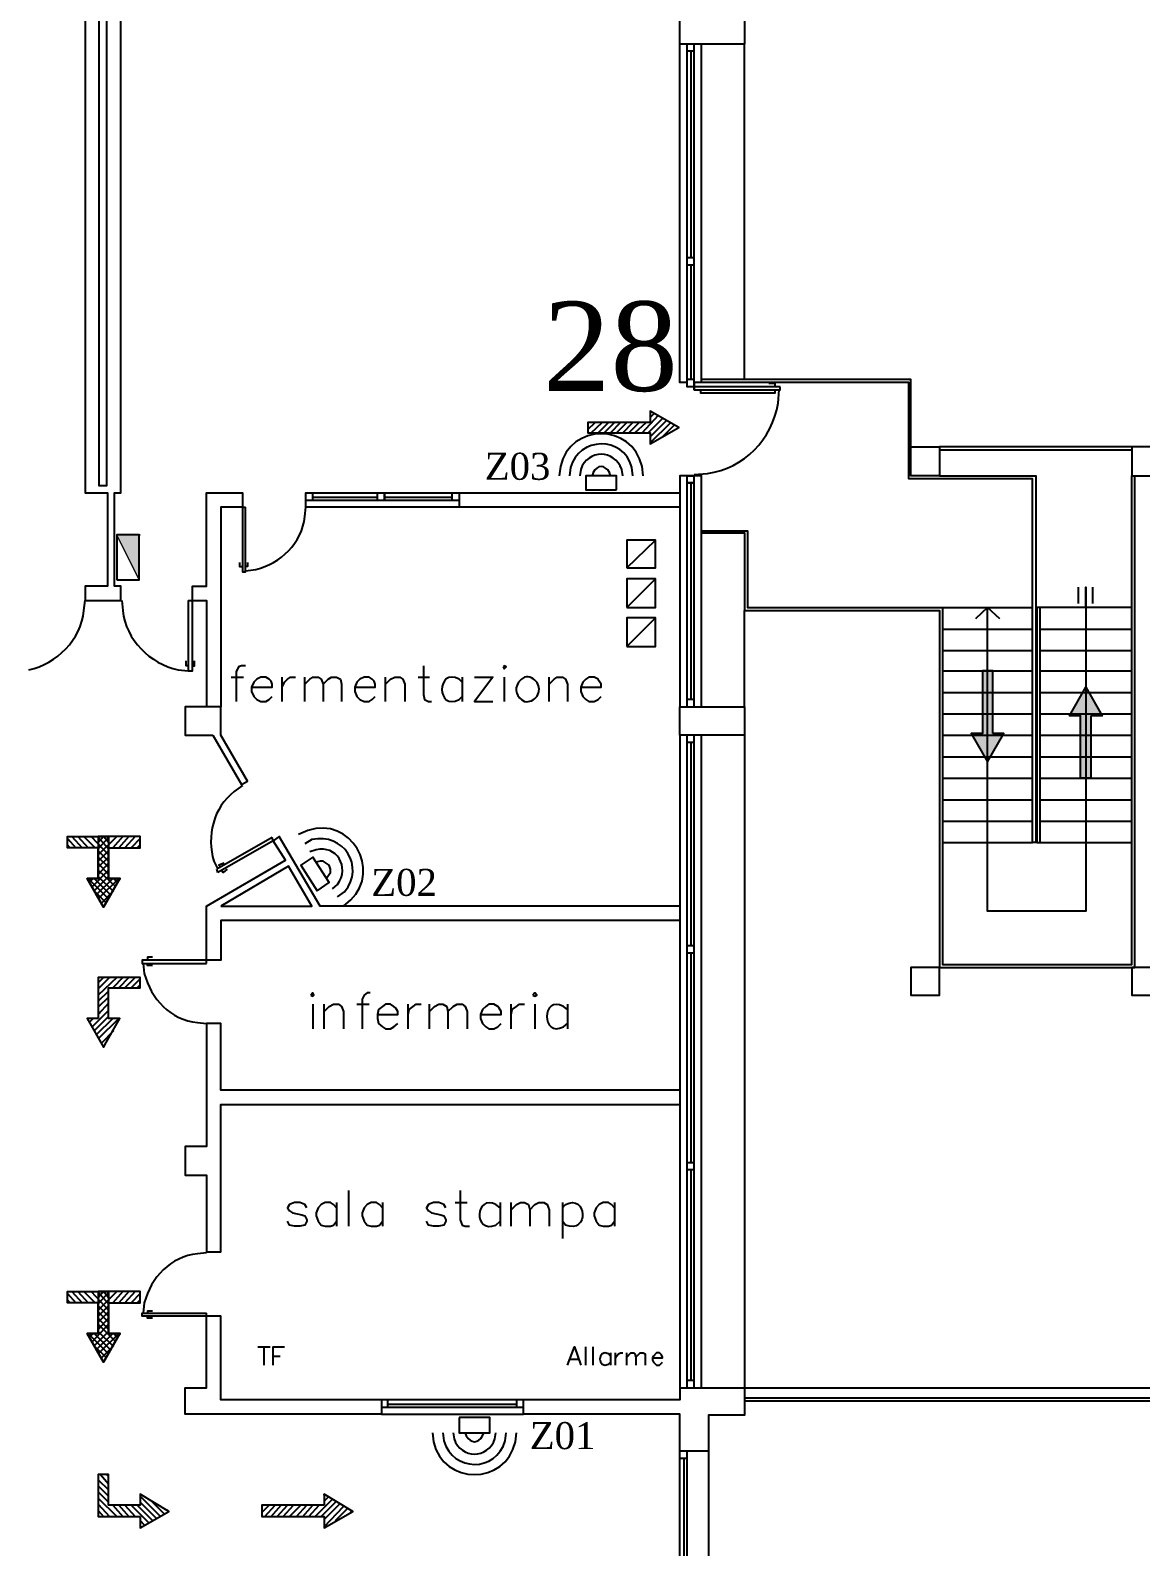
# Model space of a CAD drawing. Header units: millimetres. Extents: x 2592 to 5194, y 1172 to 2359.
# Drawn here: x 2598.501 to 2599.406, y 1183.334 to 1184.569 of the extents above; entities that cross this region are included whole.
import ezdxf

# ---------------------------------------------------------------- set-up
doc = ezdxf.new("R2010")
doc.units = ezdxf.units.MM
for name, color, linetype in [('PDF _Geometria', 7, 'Continuous'), ('PDF _Riempimenti solidi', 3, 'Continuous'), ('PDF _Testo', 7, 'Continuous')]:
    doc.layers.add(name, color=color, linetype=linetype)
doc.styles.add('PDF Times New Roman', font='times.ttf')

msp = doc.modelspace()

# ---------------------------------------------------------------- linework, layer by layer
at = {"layer": 'PDF _Geometria', "lineweight": 25}
for points in [[(2598.5744, 1184.8624), (2598.6186, 1184.8624), (2598.6186, 1184.9407), (2598.5986, 1184.9407), (2598.5986, 1184.874), (2598.5419, 1184.874), (2598.5419, 1184.9407), (2598.5019, 1184.9407), (2598.5019, 1184.8624), (2598.5453, 1184.8624), (2598.5453, 1184.1924), (2598.5636, 1184.1924), (2598.5636, 1184.1165), (2598.5453, 1184.1165), (2598.5453, 1184.1049), (2598.5744, 1184.1049), (2598.5744, 1184.1165), (2598.5694, 1184.1165), (2598.5694, 1184.1924), (2598.5744, 1184.1924)], [(2598.5569, 1184.8624), (2598.5628, 1184.8624), (2598.5628, 1184.1982), (2598.5569, 1184.1982)], [(2599.0828, 1184.5582), (2599.0303, 1184.5582), (2599.0303, 1184.5807), (2599.0828, 1184.5807)], [(2599.0361, 1184.2065), (2599.0419, 1184.2065)], [(2598.5711, 1184.1215), (2598.5894, 1184.1215), (2598.5894, 1184.1582), (2598.5711, 1184.1582)], [(2598.9869, 1184.1315), (2599.0103, 1184.1315), (2599.0103, 1184.154), (2598.9869, 1184.154)], [(2598.9869, 1184.099), (2599.0103, 1184.099), (2599.0103, 1184.1224), (2598.9869, 1184.1224)], [(2598.9869, 1184.0674), (2599.0103, 1184.0674), (2599.0103, 1184.0907), (2598.9869, 1184.0907)], [(2598.8861, 1184.0507), (2598.8869, 1184.049), (2598.8886, 1184.0507), (2598.8869, 1184.0515)], [(2598.6494, 1183.9949), (2598.6728, 1183.9549), (2598.6778, 1183.9574), (2598.6561, 1183.9949), (2598.6561, 1184.0182), (2598.6269, 1184.0182), (2598.6269, 1183.9949)], [(2599.0828, 1183.9949), (2599.0303, 1183.9949), (2599.0303, 1184.0182), (2599.0828, 1184.0182)], [(2598.6561, 1183.8557), (2598.7303, 1183.8557), (2598.7111, 1183.8882)], [(2599.4219, 1183.7832), (2599.4219, 1183.8057), (2599.3986, 1183.8057), (2599.3986, 1183.7832)], [(2598.7294, 1183.7832), (2598.7311, 1183.7824), (2598.7319, 1183.7832), (2598.7311, 1183.7849)], [(2598.9103, 1183.7832), (2598.9119, 1183.7824), (2598.9136, 1183.7832), (2598.9119, 1183.7849)]]:
    msp.add_lwpolyline(points, close=True, dxfattribs=at)
for points in [[(2599.0361, 1184.279), (2599.0361, 1184.2824), (2599.0303, 1184.2824), (2599.0303, 1184.5582)], [(2599.0478, 1184.2824), (2599.0478, 1184.5582)], [(2599.0828, 1184.2849), (2599.0828, 1184.5582)], [(2599.2419, 1184.2065), (2599.3203, 1184.2065), (2599.3203, 1184.1357), (2599.3203, 1183.9074), (2599.3178, 1183.9074), (2599.3178, 1184.1357), (2599.3178, 1184.204), (2599.2169, 1184.204), (2599.2169, 1184.2824), (2599.0478, 1184.2824), (2599.0419, 1184.2824)], [(2599.2186, 1184.2065), (2599.2186, 1184.2299), (2599.2419, 1184.2299), (2599.2419, 1184.2065), (2599.2186, 1184.2065), (2599.2186, 1184.2849), (2599.0478, 1184.2849)], [(2599.0478, 1184.1615), (2599.0853, 1184.1615), (2599.0853, 1184.099), (2599.2444, 1184.099), (2599.2444, 1183.8082), (2599.3986, 1183.8082), (2599.3986, 1183.979), (2599.3986, 1184.2065), (2599.4219, 1184.2065), (2599.4219, 1184.2299), (2599.3986, 1184.2299), (2599.3986, 1184.2065)], [(2599.3986, 1184.2299), (2599.2419, 1184.2299)], [(2599.3986, 1184.2274), (2599.2419, 1184.2274)], [(2599.0478, 1184.0182), (2599.0478, 1184.2065), (2599.0303, 1184.2065), (2599.0303, 1184.0182)], [(2599.0828, 1184.0182), (2599.0828, 1184.0965), (2599.2419, 1184.0965), (2599.2419, 1183.8057), (2599.2186, 1183.8057), (2599.2186, 1183.7832), (2599.2419, 1183.7832), (2599.2419, 1183.8057), (2599.4011, 1183.8057), (2599.4011, 1184.2065)], [(2598.6328, 1184.1049), (2598.6328, 1184.1165), (2598.6444, 1184.1165), (2598.6444, 1184.1924), (2598.6736, 1184.1924), (2598.6736, 1184.1807), (2598.6561, 1184.1807), (2598.6561, 1184.0182)], [(2599.0303, 1184.1807), (2598.8503, 1184.1807), (2598.7253, 1184.1807), (2598.7253, 1184.1924), (2598.8503, 1184.1924), (2599.0303, 1184.1924)], [(2598.7311, 1184.1865), (2598.7311, 1184.1924)], [(2598.7311, 1184.189), (2598.7836, 1184.189)], [(2598.7836, 1184.1865), (2598.7836, 1184.1924)], [(2598.7894, 1184.1865), (2598.7894, 1184.1924), (2598.7894, 1184.1865)], [(2598.7894, 1184.189), (2598.8444, 1184.189)], [(2598.8444, 1184.1924), (2598.8444, 1184.1865)], [(2598.8503, 1184.1924), (2598.8503, 1184.1807)], [(2598.6736, 1184.1807), (2598.6761, 1184.1807)], [(2598.7253, 1184.1865), (2598.8503, 1184.1865)], [(2598.5894, 1184.1582), (2598.5903, 1184.1582)], [(2598.9869, 1184.1315), (2599.0103, 1184.154)], [(2599.0478, 1184.1599), (2599.0828, 1184.1599), (2599.0828, 1184.0965)], [(2598.9869, 1184.099), (2599.0103, 1184.1224)], [(2599.3611, 1184.099), (2599.3611, 1184.1157), (2599.3611, 1183.8515), (2599.2811, 1183.8515), (2599.2811, 1184.099)], [(2599.3553, 1184.1024), (2599.3553, 1184.1157)], [(2599.3669, 1184.1024), (2599.3669, 1184.1157)], [(2598.6294, 1184.1049), (2598.6328, 1184.1049), (2598.6444, 1184.1049), (2598.6444, 1184.0182)], [(2598.9869, 1184.0674), (2599.0103, 1184.0907)], [(2599.2419, 1184.099), (2599.2444, 1184.099), (2599.3178, 1184.099)], [(2599.2911, 1184.0899), (2599.2811, 1184.099), (2599.2711, 1184.0899)], [(2599.3986, 1184.099), (2599.3236, 1184.099), (2599.3211, 1184.099), (2599.3211, 1183.9074), (2599.3236, 1183.9074), (2599.3986, 1183.9074)], [(2599.3236, 1184.099), (2599.3236, 1183.9074)], [(2599.2444, 1184.0815), (2599.3178, 1184.0815)], [(2599.3236, 1184.0815), (2599.3986, 1184.0815)], [(2599.2444, 1184.064), (2599.3178, 1184.064)], [(2599.3236, 1184.064), (2599.3986, 1184.064)], [(2598.6644, 1184.0424), (2598.6744, 1184.0424)], [(2598.6761, 1184.0515), (2598.6728, 1184.0515), (2598.6703, 1184.0507), (2598.6686, 1184.0465), (2598.6686, 1184.0224)], [(2598.6811, 1184.034), (2598.6978, 1184.034), (2598.6978, 1184.0365), (2598.6969, 1184.039), (2598.6953, 1184.0407), (2598.6928, 1184.0424), (2598.6886, 1184.0424), (2598.6853, 1184.0407), (2598.6828, 1184.0382), (2598.6811, 1184.034), (2598.6811, 1184.0307), (2598.6828, 1184.0265), (2598.6853, 1184.024), (2598.6886, 1184.0224), (2598.6928, 1184.0224), (2598.6953, 1184.024), (2598.6978, 1184.0265)], [(2598.7061, 1184.0224), (2598.7061, 1184.0424)], [(2598.7061, 1184.034), (2598.7078, 1184.0382), (2598.7103, 1184.0407), (2598.7128, 1184.0424), (2598.7169, 1184.0424)], [(2598.7244, 1184.0224), (2598.7244, 1184.0424)], [(2598.7244, 1184.0365), (2598.7286, 1184.0407), (2598.7311, 1184.0424), (2598.7353, 1184.0424), (2598.7378, 1184.0407), (2598.7394, 1184.0365), (2598.7394, 1184.0224)], [(2598.7394, 1184.0365), (2598.7436, 1184.0407), (2598.7461, 1184.0424), (2598.7503, 1184.0424), (2598.7536, 1184.0407), (2598.7544, 1184.0365), (2598.7544, 1184.0224)], [(2598.7653, 1184.034), (2598.7819, 1184.034), (2598.7819, 1184.0365), (2598.7811, 1184.039), (2598.7794, 1184.0407), (2598.7769, 1184.0424), (2598.7728, 1184.0424), (2598.7694, 1184.0407), (2598.7669, 1184.0382), (2598.7653, 1184.034), (2598.7653, 1184.0307), (2598.7669, 1184.0265), (2598.7694, 1184.024), (2598.7728, 1184.0224), (2598.7769, 1184.0224), (2598.7794, 1184.024), (2598.7819, 1184.0265)], [(2598.7903, 1184.0224), (2598.7903, 1184.0424)], [(2598.7903, 1184.0365), (2598.7944, 1184.0407), (2598.7978, 1184.0424), (2598.8019, 1184.0424), (2598.8044, 1184.0407), (2598.8061, 1184.0365), (2598.8061, 1184.0224)], [(2598.8169, 1184.0424), (2598.8261, 1184.0424)], [(2598.8211, 1184.0515), (2598.8211, 1184.0282), (2598.8219, 1184.024), (2598.8253, 1184.0224), (2598.8278, 1184.0224)], [(2598.8528, 1184.0382), (2598.8503, 1184.0407)], [(2598.8528, 1184.0424), (2598.8528, 1184.0224)], [(2598.8628, 1184.0424), (2598.8778, 1184.0424), (2598.8628, 1184.0224), (2598.8778, 1184.0224)], [(2598.8869, 1184.0424), (2598.8869, 1184.0224)], [(2598.9236, 1184.0224), (2598.9236, 1184.0424)], [(2598.9236, 1184.0365), (2598.9278, 1184.0407), (2598.9303, 1184.0424), (2598.9344, 1184.0424), (2598.9369, 1184.0407), (2598.9386, 1184.0365), (2598.9386, 1184.0224)], [(2598.9494, 1184.034), (2598.9661, 1184.034), (2598.9661, 1184.0365), (2598.9644, 1184.039), (2598.9636, 1184.0407), (2598.9603, 1184.0424), (2598.9561, 1184.0424), (2598.9536, 1184.0407), (2598.9511, 1184.0382), (2598.9494, 1184.034), (2598.9494, 1184.0307), (2598.9511, 1184.0265), (2598.9536, 1184.024), (2598.9561, 1184.0224), (2598.9603, 1184.0224), (2598.9636, 1184.024), (2598.9661, 1184.0265)], [(2599.2444, 1184.0474), (2599.3178, 1184.0474)], [(2599.3236, 1184.0474), (2599.3986, 1184.0474)], [(2599.2444, 1184.0299), (2599.3178, 1184.0299)], [(2599.3236, 1184.0299), (2599.3986, 1184.0299)], [(2598.8503, 1184.024), (2598.8528, 1184.0265)], [(2599.2444, 1184.0124), (2599.3178, 1184.0124)], [(2599.3236, 1184.0124), (2599.3986, 1184.0124)], [(2599.0303, 1183.9949), (2599.0303, 1183.4632), (2599.0303, 1183.4532), (2598.6561, 1183.4532), (2598.6561, 1183.4632), (2598.6561, 1183.5215), (2598.6444, 1183.5215), (2598.6444, 1183.524)], [(2599.0478, 1183.4632), (2599.0478, 1183.9949)], [(2599.0828, 1183.9949), (2599.0828, 1183.4632), (2600.0994, 1183.4632)], [(2599.2444, 1183.9949), (2599.3178, 1183.9949)], [(2599.3236, 1183.9949), (2599.3986, 1183.9949)], [(2599.2444, 1183.9774), (2599.3178, 1183.9774)], [(2599.3236, 1183.9774), (2599.3986, 1183.9774)], [(2599.2444, 1183.9599), (2599.3178, 1183.9599)], [(2599.3236, 1183.9599), (2599.3986, 1183.9599)], [(2599.2444, 1183.9424), (2599.3178, 1183.9424)], [(2599.3236, 1183.9424), (2599.3986, 1183.9424)], [(2599.2444, 1183.9249), (2599.3178, 1183.9249)], [(2599.3236, 1183.9249), (2599.3986, 1183.9249)], [(2598.6444, 1183.809), (2598.6444, 1183.8115), (2598.6444, 1183.8557), (2598.7086, 1183.8932), (2598.6986, 1183.909)], [(2599.0303, 1183.8557), (2598.7369, 1183.8557), (2598.7036, 1183.9124), (2598.6986, 1183.909), (2598.6978, 1183.9115)], [(2599.2444, 1183.9074), (2599.3178, 1183.9074)], [(2598.6536, 1183.8832), (2598.6528, 1183.8857)], [(2598.6586, 1183.8907), (2598.6544, 1183.889), (2598.6561, 1183.8874)], [(2598.6611, 1183.8857), (2598.6578, 1183.8832), (2598.6569, 1183.8849)], [(2599.0303, 1183.844), (2598.6561, 1183.844), (2598.6561, 1183.8115), (2598.6444, 1183.8115)], [(2598.7778, 1183.7849), (2598.7753, 1183.7849), (2598.7728, 1183.7832), (2598.7711, 1183.7799), (2598.7711, 1183.7557)], [(2598.7311, 1183.7757), (2598.7311, 1183.7557)], [(2598.7403, 1183.7557), (2598.7403, 1183.7757)], [(2598.7403, 1183.7699), (2598.7444, 1183.774), (2598.7478, 1183.7757), (2598.7519, 1183.7757), (2598.7544, 1183.774), (2598.7561, 1183.7699), (2598.7561, 1183.7557)], [(2598.7669, 1183.7757), (2598.7769, 1183.7757)], [(2598.7836, 1183.7674), (2598.8003, 1183.7674), (2598.8003, 1183.7699), (2598.7986, 1183.7724), (2598.7969, 1183.774), (2598.7944, 1183.7757), (2598.7903, 1183.7757), (2598.7878, 1183.774), (2598.7844, 1183.7715), (2598.7836, 1183.7674), (2598.7836, 1183.764), (2598.7844, 1183.7599), (2598.7878, 1183.7574), (2598.7903, 1183.7557), (2598.7944, 1183.7557), (2598.7969, 1183.7574), (2598.8003, 1183.7599)], [(2598.8086, 1183.7557), (2598.8086, 1183.7757)], [(2598.8086, 1183.7674), (2598.8094, 1183.7715), (2598.8128, 1183.774), (2598.8153, 1183.7757), (2598.8194, 1183.7757)], [(2598.8261, 1183.7557), (2598.8261, 1183.7757)], [(2598.8261, 1183.7699), (2598.8303, 1183.774), (2598.8336, 1183.7757), (2598.8369, 1183.7757), (2598.8403, 1183.774), (2598.8411, 1183.7699), (2598.8411, 1183.7557)], [(2598.8411, 1183.7699), (2598.8453, 1183.774), (2598.8486, 1183.7757), (2598.8528, 1183.7757), (2598.8553, 1183.774), (2598.8569, 1183.7699), (2598.8569, 1183.7557)], [(2598.8678, 1183.7674), (2598.8844, 1183.7674), (2598.8844, 1183.7699), (2598.8828, 1183.7724), (2598.8819, 1183.774), (2598.8786, 1183.7757), (2598.8744, 1183.7757), (2598.8719, 1183.774), (2598.8694, 1183.7715), (2598.8678, 1183.7674), (2598.8678, 1183.764), (2598.8694, 1183.7599), (2598.8719, 1183.7574), (2598.8744, 1183.7557), (2598.8786, 1183.7557), (2598.8819, 1183.7574), (2598.8844, 1183.7599)], [(2598.8928, 1183.7557), (2598.8928, 1183.7757)], [(2598.8928, 1183.7674), (2598.8936, 1183.7715), (2598.8969, 1183.774), (2598.8994, 1183.7757), (2598.9036, 1183.7757)], [(2598.9119, 1183.7757), (2598.9119, 1183.7557)], [(2598.9386, 1183.7715), (2598.9353, 1183.774)], [(2598.9386, 1183.7757), (2598.9386, 1183.7557)], [(2599.0303, 1183.7057), (2598.6561, 1183.7057), (2598.6561, 1183.7599), (2598.6444, 1183.7599), (2598.6444, 1183.6599), (2598.6269, 1183.6599), (2598.6269, 1183.6365), (2598.6444, 1183.6365), (2598.6444, 1183.574), (2598.6561, 1183.574), (2598.6561, 1183.6365), (2598.6561, 1183.6599), (2598.6561, 1183.694), (2599.0303, 1183.694)], [(2598.9353, 1183.7574), (2598.9386, 1183.7599)], [(2599.0419, 1183.6465), (2599.0361, 1183.6465)], [(2599.0419, 1183.6407), (2599.0361, 1183.6407)], [(2598.7603, 1183.5949), (2598.7603, 1183.624)], [(2598.8511, 1183.624), (2598.8511, 1183.5999), (2598.8528, 1183.5957), (2598.8553, 1183.5949), (2598.8586, 1183.5949)], [(2598.7261, 1183.6099), (2598.7244, 1183.6124), (2598.7203, 1183.614), (2598.7161, 1183.614), (2598.7119, 1183.6124), (2598.7103, 1183.6099), (2598.7119, 1183.6074), (2598.7144, 1183.6057), (2598.7219, 1183.604), (2598.7244, 1183.6032), (2598.7261, 1183.5999), (2598.7261, 1183.599), (2598.7244, 1183.5957), (2598.7203, 1183.5949), (2598.7161, 1183.5949), (2598.7119, 1183.5957), (2598.7103, 1183.599)], [(2598.7503, 1183.6099), (2598.7478, 1183.6124), (2598.7453, 1183.614), (2598.7411, 1183.614), (2598.7378, 1183.6124), (2598.7353, 1183.6099), (2598.7336, 1183.6057), (2598.7336, 1183.6032), (2598.7353, 1183.599), (2598.7378, 1183.5957), (2598.7411, 1183.5949), (2598.7453, 1183.5949), (2598.7478, 1183.5957), (2598.7503, 1183.599)], [(2598.7503, 1183.614), (2598.7503, 1183.5949)], [(2598.7878, 1183.6099), (2598.7853, 1183.6124), (2598.7828, 1183.614), (2598.7786, 1183.614), (2598.7753, 1183.6124), (2598.7728, 1183.6099), (2598.7711, 1183.6057), (2598.7711, 1183.6032), (2598.7728, 1183.599), (2598.7753, 1183.5957), (2598.7786, 1183.5949), (2598.7828, 1183.5949), (2598.7853, 1183.5957), (2598.7878, 1183.599)], [(2598.7878, 1183.614), (2598.7878, 1183.5949)], [(2598.8394, 1183.6099), (2598.8378, 1183.6124), (2598.8336, 1183.614), (2598.8294, 1183.614), (2598.8253, 1183.6124), (2598.8236, 1183.6099), (2598.8253, 1183.6074), (2598.8278, 1183.6057), (2598.8353, 1183.604), (2598.8378, 1183.6032), (2598.8394, 1183.5999), (2598.8394, 1183.599), (2598.8378, 1183.5957), (2598.8336, 1183.5949), (2598.8294, 1183.5949), (2598.8253, 1183.5957), (2598.8236, 1183.599)], [(2598.8469, 1183.614), (2598.8569, 1183.614)], [(2598.8836, 1183.6099), (2598.8803, 1183.6124)], [(2598.8836, 1183.614), (2598.8836, 1183.5949)], [(2598.8928, 1183.5949), (2598.8928, 1183.614)], [(2598.8928, 1183.6082), (2598.8969, 1183.6124), (2598.9003, 1183.614), (2598.9036, 1183.614), (2598.9069, 1183.6124), (2598.9078, 1183.6082), (2598.9078, 1183.5949)], [(2598.9078, 1183.6082), (2598.9119, 1183.6124), (2598.9153, 1183.614), (2598.9194, 1183.614), (2598.9219, 1183.6124), (2598.9236, 1183.6082), (2598.9236, 1183.5949)], [(2598.9344, 1183.614), (2598.9344, 1183.5849)], [(2598.9344, 1183.6099), (2598.9369, 1183.6124)], [(2598.9769, 1183.6099), (2598.9744, 1183.6124), (2598.9719, 1183.614), (2598.9678, 1183.614), (2598.9644, 1183.6124), (2598.9619, 1183.6099), (2598.9603, 1183.6057), (2598.9603, 1183.6032), (2598.9619, 1183.599), (2598.9644, 1183.5957), (2598.9678, 1183.5949), (2598.9719, 1183.5949), (2598.9744, 1183.5957), (2598.9769, 1183.599)], [(2598.9769, 1183.614), (2598.9769, 1183.5949)], [(2598.8803, 1183.5957), (2598.8836, 1183.599)], [(2598.9369, 1183.5957), (2598.9344, 1183.599)], [(2598.7869, 1183.4415), (2598.9028, 1183.4415), (2598.9028, 1183.4532), (2598.7869, 1183.4532), (2598.7869, 1183.4415), (2598.6561, 1183.4415), (2598.6269, 1183.4415), (2598.6269, 1183.4632), (2598.6444, 1183.4632), (2598.6444, 1183.5215)], [(2598.6861, 1183.4965), (2598.6961, 1183.4965)], [(2598.6911, 1183.4965), (2598.6911, 1183.4815)], [(2598.6986, 1183.4815), (2598.6986, 1183.4965), (2598.7078, 1183.4965)], [(2598.9386, 1183.4815), (2598.9444, 1183.4965), (2598.9494, 1183.4815)], [(2598.9536, 1183.4815), (2598.9536, 1183.4965)], [(2598.9594, 1183.4815), (2598.9594, 1183.4965)], [(2598.6986, 1183.489), (2598.7044, 1183.489)], [(2598.9411, 1183.4865), (2598.9478, 1183.4865)], [(2598.9736, 1183.489), (2598.9719, 1183.4907)], [(2598.9719, 1183.4824), (2598.9736, 1183.484)], [(2598.9736, 1183.4915), (2598.9736, 1183.4815)], [(2598.9778, 1183.4815), (2598.9778, 1183.4915)], [(2598.9778, 1183.4874), (2598.9786, 1183.489), (2598.9803, 1183.4907), (2598.9819, 1183.4915), (2598.9836, 1183.4915)], [(2598.9869, 1183.4815), (2598.9869, 1183.4915)], [(2598.9869, 1183.4882), (2598.9903, 1183.4915), (2598.9928, 1183.4915), (2598.9936, 1183.4907), (2598.9944, 1183.4882), (2598.9944, 1183.4815)], [(2598.9944, 1183.4882), (2598.9978, 1183.4915), (2599.0003, 1183.4915), (2599.0019, 1183.4907), (2599.0019, 1183.4815)], [(2599.0078, 1183.4874), (2599.0161, 1183.4874), (2599.0161, 1183.4882), (2599.0153, 1183.4899), (2599.0136, 1183.4915), (2599.0111, 1183.4915), (2599.0086, 1183.489), (2599.0078, 1183.4874), (2599.0078, 1183.4857), (2599.0086, 1183.484), (2599.0111, 1183.4815), (2599.0136, 1183.4815), (2599.0161, 1183.484)], [(2599.0303, 1183.4632), (2599.0828, 1183.4632), (2599.0828, 1183.4407), (2599.0536, 1183.4407), (2599.0536, 1183.4115), (2599.0303, 1183.4115), (2599.0303, 1183.4415), (2598.9028, 1183.4415)], [(2599.0828, 1183.4524), (2600.1003, 1183.4524), (2600.1003, 1183.4632)], [(2598.7869, 1183.4474), (2598.9028, 1183.4474)], [(2598.7919, 1183.4532), (2598.7919, 1183.4474)], [(2598.7919, 1183.4499), (2598.8969, 1183.4499)], [(2598.8969, 1183.4532), (2598.8969, 1183.4474)], [(2599.0828, 1183.4549), (2600.1003, 1183.4549)], [(2599.0536, 1183.4232), (2599.0536, 1183.2557)]]:
    msp.add_lwpolyline(points, dxfattribs=at)
at = {"layer": 'PDF _Geometria', "color": 4, "lineweight": 25}
for points in [[(2599.0419, 1184.2824), (2599.0419, 1184.279), (2599.0361, 1184.279), (2599.0361, 1184.5582)], [(2599.0419, 1184.5524), (2599.0361, 1184.5524)], [(2599.0394, 1184.384), (2599.0394, 1184.5524)], [(2599.0419, 1184.2765), (2599.0419, 1184.5582)], [(2599.0419, 1184.384), (2599.0361, 1184.384)], [(2599.0419, 1184.3782), (2599.0361, 1184.3782)], [(2599.0394, 1184.2849), (2599.0394, 1184.3782)], [(2599.0419, 1184.2849), (2599.0361, 1184.2849)], [(2599.0469, 1184.2765), (2599.0469, 1184.274), (2599.1078, 1184.274), (2599.1078, 1184.2765)], [(2599.1078, 1184.279), (2599.1078, 1184.2815), (2599.1028, 1184.2815)], [(2599.0361, 1184.0182), (2599.0361, 1184.2065)], [(2599.0419, 1184.2007), (2599.0361, 1184.2007), (2599.0419, 1184.2007)], [(2599.0394, 1184.024), (2599.0394, 1184.2007)], [(2599.0419, 1184.0182), (2599.0419, 1184.2065)], [(2598.6736, 1184.1807), (2598.6736, 1184.1282), (2598.6761, 1184.1282), (2598.6761, 1184.1807)], [(2598.7244, 1184.1732), (2598.7253, 1184.1807)], [(2598.6711, 1184.1357), (2598.6711, 1184.1324), (2598.6736, 1184.1324)], [(2598.6778, 1184.1357), (2598.6778, 1184.1324), (2598.6761, 1184.1324)], [(2598.6761, 1184.129), (2598.6844, 1184.1299)], [(2598.5444, 1184.0965), (2598.5453, 1184.1049)], [(2598.5753, 1184.1049), (2598.5761, 1184.0965)], [(2598.6211, 1184.0482), (2598.6294, 1184.0474), (2598.6328, 1184.0474), (2598.6328, 1184.1049)], [(2598.6294, 1184.1049), (2598.6294, 1184.0474)], [(2598.6294, 1184.0515), (2598.6278, 1184.0515), (2598.6278, 1184.0557)], [(2598.6328, 1184.0515), (2598.6344, 1184.0515), (2598.6344, 1184.0557)], [(2599.0419, 1184.024), (2599.0361, 1184.024)], [(2599.0361, 1183.4632), (2599.0361, 1183.9949)], [(2599.0419, 1183.4632), (2599.0419, 1183.9949)], [(2599.0419, 1183.989), (2599.0361, 1183.989)], [(2599.0394, 1183.8232), (2599.0394, 1183.989)], [(2598.6736, 1183.954), (2598.6669, 1183.949)], [(2598.6978, 1183.9115), (2598.6528, 1183.8857)], [(2598.6986, 1183.909), (2598.6536, 1183.8832)], [(2598.6503, 1183.8924), (2598.6536, 1183.8857)], [(2599.0419, 1183.8232), (2599.0361, 1183.8232)], [(2599.0419, 1183.8174), (2599.0361, 1183.8174)], [(2599.0394, 1183.6465), (2599.0394, 1183.8174)], [(2598.6444, 1183.8115), (2598.5919, 1183.8115), (2598.5919, 1183.809), (2598.6444, 1183.809)], [(2598.5928, 1183.809), (2598.5936, 1183.8007)], [(2598.6003, 1183.814), (2598.5961, 1183.814), (2598.5961, 1183.8115)], [(2598.6003, 1183.8074), (2598.5961, 1183.8074), (2598.5961, 1183.809)], [(2598.6369, 1183.7607), (2598.6444, 1183.7599)], [(2599.0394, 1183.469), (2599.0394, 1183.6407)], [(2598.6444, 1183.5732), (2598.6369, 1183.5724)], [(2598.6444, 1183.5215), (2598.5919, 1183.5215), (2598.5919, 1183.524), (2598.6444, 1183.524)], [(2598.5936, 1183.5324), (2598.5928, 1183.524)], [(2598.6003, 1183.5257), (2598.5961, 1183.5257), (2598.5961, 1183.524)], [(2598.6003, 1183.5199), (2598.5961, 1183.5199), (2598.5961, 1183.5215)], [(2599.0419, 1183.469), (2599.0361, 1183.469)], [(2599.0303, 1183.2557), (2599.0303, 1183.4115)], [(2599.0361, 1183.2557), (2599.0361, 1183.4115)], [(2599.0303, 1183.4057), (2599.0361, 1183.4057)], [(2599.0336, 1183.2615), (2599.0336, 1183.4057)]]:
    msp.add_lwpolyline(points, dxfattribs=at)
msp.add_lwpolyline([(2599.1119, 1184.279), (2599.0419, 1184.279), (2599.0419, 1184.2765), (2599.1119, 1184.2765)], close=True, dxfattribs=at)
msp.add_lwpolyline([(2599.0419, 1184.2074), (2599.0528, 1184.2082, 0.327899), (2599.1103, 1184.2657), (2599.1111, 1184.2765)], format="xyb", dxfattribs=at)
at = {"layer": 'PDF _Geometria', "color": 3, "lineweight": 25}
for points in [[(2599.0278, 1184.2449), (2599.0294, 1184.2457), (2599.0061, 1184.259), (2599.0061, 1184.2499), (2598.9553, 1184.2499), (2598.9553, 1184.2415), (2599.0061, 1184.2415), (2599.0061, 1184.2324), (2599.0294, 1184.2457)], [(2598.9553, 1184.249), (2598.9561, 1184.2499)], [(2598.9553, 1184.244), (2598.9611, 1184.2499)], [(2598.9578, 1184.2415), (2598.9669, 1184.2499)], [(2598.9636, 1184.2415), (2598.9719, 1184.2499)], [(2598.9686, 1184.2415), (2598.9769, 1184.2499)], [(2598.9736, 1184.2415), (2598.9819, 1184.2499)], [(2598.9786, 1184.2415), (2598.9869, 1184.2499)], [(2598.9836, 1184.2415), (2598.9919, 1184.2499)], [(2598.9886, 1184.2415), (2598.9969, 1184.2499)], [(2598.9936, 1184.2415), (2599.0028, 1184.2499)], [(2598.9994, 1184.2415), (2599.0128, 1184.2557)], [(2599.0044, 1184.2415), (2599.0161, 1184.2532)], [(2599.0061, 1184.259), (2599.0069, 1184.259)], [(2599.0061, 1184.254), (2599.0094, 1184.2574)], [(2599.0061, 1184.2382), (2599.0194, 1184.2515)], [(2599.0061, 1184.2332), (2599.0228, 1184.2499)], [(2599.0161, 1184.2382), (2599.0261, 1184.2482)], [(2598.5311, 1183.9107), (2598.5378, 1183.9032)], [(2598.5311, 1183.9057), (2598.5328, 1183.9032)], [(2598.5344, 1183.9124), (2598.5428, 1183.9032)], [(2598.5394, 1183.9124), (2598.5478, 1183.9032)], [(2598.5444, 1183.9124), (2598.5536, 1183.9032)], [(2598.5503, 1183.9124), (2598.5644, 1183.8974)], [(2598.5553, 1183.9124), (2598.5644, 1183.9024)], [(2598.5644, 1183.9074), (2598.5603, 1183.9124), (2598.5561, 1183.9074)], [(2598.5711, 1183.9124), (2598.5561, 1183.8974)], [(2598.5653, 1183.9124), (2598.5561, 1183.9024)], [(2598.5761, 1183.9124), (2598.5678, 1183.9032)], [(2598.5811, 1183.9124), (2598.5728, 1183.9032)], [(2598.5861, 1183.9124), (2598.5778, 1183.9032)], [(2598.5903, 1183.9107), (2598.5828, 1183.9032)], [(2598.5903, 1183.9057), (2598.5878, 1183.9032)], [(2598.5644, 1183.9007), (2598.5561, 1183.8924)], [(2598.5561, 1183.9007), (2598.5644, 1183.8924)], [(2598.5644, 1183.8957), (2598.5561, 1183.8874)], [(2598.5561, 1183.8957), (2598.5644, 1183.8874)], [(2598.5644, 1183.8849), (2598.5511, 1183.8715)], [(2598.5644, 1183.8799), (2598.5528, 1183.8682), (2598.5628, 1183.8582)], [(2598.5644, 1183.8907), (2598.5561, 1183.8815)], [(2598.5561, 1183.8907), (2598.5644, 1183.8815)], [(2598.5561, 1183.8849), (2598.5703, 1183.8715)], [(2598.5561, 1183.8799), (2598.5678, 1183.8682)], [(2598.5469, 1183.8782), (2598.5478, 1183.8782), (2598.5644, 1183.8615)], [(2598.5519, 1183.8782), (2598.5486, 1183.8749)], [(2598.5528, 1183.8782), (2598.5661, 1183.8649)], [(2598.5678, 1183.8782), (2598.5544, 1183.8649)], [(2598.5728, 1183.8782), (2598.5561, 1183.8615)], [(2598.5686, 1183.8682), (2598.5586, 1183.8582)], [(2598.5686, 1183.8782), (2598.5719, 1183.8749)], [(2598.5736, 1183.8782), (2598.5744, 1183.8782)], [(2598.5611, 1183.8565), (2598.5603, 1183.8549), (2598.5594, 1183.8565)], [(2598.5603, 1183.7974), (2598.5561, 1183.7932)], [(2598.5711, 1183.7974), (2598.5561, 1183.7832)], [(2598.5653, 1183.7974), (2598.5561, 1183.7882)], [(2598.5761, 1183.7974), (2598.5678, 1183.789)], [(2598.5811, 1183.7974), (2598.5728, 1183.789)], [(2598.5861, 1183.7974), (2598.5778, 1183.789)], [(2598.5903, 1183.7965), (2598.5828, 1183.789)], [(2598.5644, 1183.7865), (2598.5561, 1183.7782)], [(2598.5644, 1183.7815), (2598.5561, 1183.7732)], [(2598.5903, 1183.7915), (2598.5878, 1183.789)], [(2598.5644, 1183.7707), (2598.5511, 1183.7574)], [(2598.5644, 1183.7765), (2598.5561, 1183.7674)], [(2598.5469, 1183.764), (2598.5478, 1183.764)], [(2598.5519, 1183.764), (2598.5486, 1183.7607)], [(2598.5644, 1183.7657), (2598.5528, 1183.754)], [(2598.5678, 1183.764), (2598.5544, 1183.7507)], [(2598.5728, 1183.764), (2598.5561, 1183.7474)], [(2598.5686, 1183.754), (2598.5586, 1183.744)], [(2598.5611, 1183.7424), (2598.5603, 1183.7407)], [(2598.5311, 1183.5399), (2598.5378, 1183.5324)], [(2598.5311, 1183.5349), (2598.5328, 1183.5324)], [(2598.5344, 1183.5415), (2598.5428, 1183.5324)], [(2598.5394, 1183.5415), (2598.5478, 1183.5324)], [(2598.5444, 1183.5415), (2598.5536, 1183.5324)], [(2598.5503, 1183.5415), (2598.5644, 1183.5265)], [(2598.5553, 1183.5415), (2598.5644, 1183.5315)], [(2598.5644, 1183.5365), (2598.5603, 1183.5415), (2598.5561, 1183.5365)], [(2598.5711, 1183.5415), (2598.5561, 1183.5265)], [(2598.5653, 1183.5415), (2598.5561, 1183.5315)], [(2598.5761, 1183.5415), (2598.5678, 1183.5324)], [(2598.5811, 1183.5415), (2598.5728, 1183.5324)], [(2598.5861, 1183.5415), (2598.5778, 1183.5324)], [(2598.5903, 1183.5399), (2598.5828, 1183.5324)], [(2598.5903, 1183.5349), (2598.5878, 1183.5324)], [(2598.5644, 1183.5299), (2598.5561, 1183.5215)], [(2598.5561, 1183.5299), (2598.5644, 1183.5215)], [(2598.5644, 1183.5249), (2598.5561, 1183.5165)], [(2598.5561, 1183.5249), (2598.5644, 1183.5165)], [(2598.5644, 1183.5149), (2598.5511, 1183.5007)], [(2598.5644, 1183.509), (2598.5528, 1183.4974), (2598.5628, 1183.4874)], [(2598.5644, 1183.5199), (2598.5561, 1183.5107)], [(2598.5561, 1183.5199), (2598.5644, 1183.5107)], [(2598.5561, 1183.5149), (2598.5703, 1183.5007)], [(2598.5561, 1183.509), (2598.5678, 1183.4974)], [(2598.5469, 1183.5074), (2598.5478, 1183.5074), (2598.5644, 1183.4907)], [(2598.5519, 1183.5074), (2598.5486, 1183.504)], [(2598.5528, 1183.5074), (2598.5661, 1183.494)], [(2598.5678, 1183.5074), (2598.5544, 1183.494)], [(2598.5728, 1183.5074), (2598.5561, 1183.4907)], [(2598.5686, 1183.4974), (2598.5586, 1183.4874)], [(2598.5686, 1183.5074), (2598.5719, 1183.504)], [(2598.5736, 1183.5074), (2598.5744, 1183.5074)], [(2598.5611, 1183.4857), (2598.5603, 1183.484), (2598.5594, 1183.4857)], [(2598.5561, 1183.3882), (2598.5644, 1183.3799)], [(2598.5578, 1183.3924), (2598.5644, 1183.3849)], [(2598.5628, 1183.3924), (2598.5644, 1183.3907)], [(2598.5561, 1183.3832), (2598.5644, 1183.3749)], [(2598.5561, 1183.3782), (2598.5644, 1183.3699)], [(2598.5561, 1183.3732), (2598.5711, 1183.3582)], [(2598.5903, 1183.3749), (2598.6061, 1183.359)], [(2598.7328, 1183.3582), (2598.7469, 1183.3724)], [(2598.7403, 1183.3757), (2598.7403, 1183.3765)], [(2598.7403, 1183.3707), (2598.7436, 1183.374)], [(2598.5561, 1183.3682), (2598.5653, 1183.3582)], [(2598.5561, 1183.3632), (2598.5603, 1183.3582)], [(2598.5678, 1183.3674), (2598.5761, 1183.3582)], [(2598.5728, 1183.3674), (2598.5811, 1183.3582)], [(2598.5778, 1183.3674), (2598.5861, 1183.3582)], [(2598.5828, 1183.3674), (2598.5969, 1183.3532)], [(2598.5878, 1183.3674), (2598.6003, 1183.3549)], [(2598.5903, 1183.3699), (2598.6036, 1183.3565)], [(2598.5994, 1183.3707), (2598.6094, 1183.3607)], [(2598.6119, 1183.364), (2598.6128, 1183.3624)], [(2598.6894, 1183.3665), (2598.6903, 1183.3674)], [(2598.6894, 1183.3615), (2598.6953, 1183.3674)], [(2598.6919, 1183.3582), (2598.7003, 1183.3674)], [(2598.6969, 1183.3582), (2598.7053, 1183.3674)], [(2598.7019, 1183.3582), (2598.7103, 1183.3674)], [(2598.7069, 1183.3582), (2598.7153, 1183.3674)], [(2598.7119, 1183.3582), (2598.7211, 1183.3674)], [(2598.7178, 1183.3582), (2598.7261, 1183.3674)], [(2598.7228, 1183.3582), (2598.7311, 1183.3674)], [(2598.7278, 1183.3582), (2598.7361, 1183.3674)], [(2598.7378, 1183.3582), (2598.7503, 1183.3707)], [(2598.7403, 1183.3557), (2598.7536, 1183.369)], [(2598.7403, 1183.3499), (2598.7561, 1183.3665)], [(2598.7494, 1183.3549), (2598.7594, 1183.3649)], [(2598.7619, 1183.3615), (2598.7628, 1183.3632)], [(2598.5903, 1183.3549), (2598.5936, 1183.3515)], [(2598.5903, 1183.3499), (2598.5903, 1183.349)]]:
    msp.add_lwpolyline(points, dxfattribs=at)
at = {"layer": 'PDF _Geometria', "color": 6, "lineweight": 25}
for points in [[(2598.9328, 1184.214), (2598.9319, 1184.2065)], [(2598.9411, 1184.2132), (2598.9403, 1184.2065)], [(2598.9919, 1184.2065), (2598.9911, 1184.2132)], [(2599.0003, 1184.2065), (2598.9994, 1184.214)], [(2598.9494, 1184.2115), (2598.9486, 1184.2065)], [(2598.9594, 1184.209), (2598.9586, 1184.2065)], [(2598.9736, 1184.2065), (2598.9728, 1184.209)], [(2598.9836, 1184.2065), (2598.9828, 1184.2115)], [(2598.7269, 1183.9174), (2598.7194, 1183.914)], [(2598.7303, 1183.9099), (2598.7244, 1183.9065)], [(2598.7336, 1183.9015), (2598.7286, 1183.8999)], [(2598.7419, 1183.8782), (2598.7453, 1183.8832), (2598.7453, 1183.8857), (2598.7444, 1183.889), (2598.7394, 1183.8924), (2598.7369, 1183.8924), (2598.7336, 1183.8915)], [(2598.7469, 1183.8699), (2598.7511, 1183.8732)], [(2598.7511, 1183.8632), (2598.7569, 1183.8674)], [(2598.7561, 1183.8557), (2598.7619, 1183.8607)], [(2598.8286, 1183.4265), (2598.8294, 1183.419)], [(2598.8369, 1183.4265), (2598.8378, 1183.4199)], [(2598.8453, 1183.4265), (2598.8461, 1183.4215)], [(2598.8553, 1183.4265), (2598.8561, 1183.424)], [(2598.8694, 1183.424), (2598.8703, 1183.4265)], [(2598.8794, 1183.4215), (2598.8803, 1183.4265)], [(2598.8878, 1183.4199), (2598.8886, 1183.4265)], [(2598.8961, 1183.419), (2598.8969, 1183.4265)]]:
    msp.add_lwpolyline(points, dxfattribs=at)
for points in [[(2598.9786, 1184.1949), (2598.9786, 1184.2065), (2598.9536, 1184.2065), (2598.9536, 1184.1949)], [(2598.7344, 1183.8682), (2598.7444, 1183.8749), (2598.7311, 1183.8957), (2598.7211, 1183.889)], [(2598.8503, 1183.439), (2598.8503, 1183.4265), (2598.8753, 1183.4265), (2598.8753, 1183.439)]]:
    msp.add_lwpolyline(points, close=True, dxfattribs=at)
at = {"layer": 'PDF _Geometria', "lineweight": 0}
msp.add_lwpolyline([(2598.5711, 1184.1582), (2598.5894, 1184.1582), (2598.5894, 1184.1215)], close=True, dxfattribs=at)
at = {"layer": 'PDF _Geometria', "lineweight": 25}
msp.add_lwpolyline([(2598.9036, 1184.0224, 1.18046), (2598.9036, 1184.0424), (2598.9011, 1184.0407), (2598.8986, 1184.0382)], format="xyb", dxfattribs=at)
at = {"layer": 'PDF _Geometria', "color": 3, "lineweight": 25}
for points in [[(2599.2853, 1183.9965), (2599.2853, 1184.0474), (2599.2769, 1184.0474), (2599.2769, 1183.9965), (2599.2678, 1183.9965), (2599.2811, 1183.9732), (2599.2944, 1183.9965)], [(2599.3653, 1184.0107), (2599.3653, 1183.9599), (2599.3569, 1183.9599), (2599.3569, 1184.0107), (2599.3478, 1184.0107), (2599.3611, 1184.034), (2599.3744, 1184.0107)], [(2598.5644, 1183.9124), (2598.5644, 1183.8782), (2598.5644, 1183.9032), (2598.5903, 1183.9032), (2598.5903, 1183.9124), (2598.5561, 1183.9124), (2598.5561, 1183.8782), (2598.5561, 1183.9032), (2598.5311, 1183.9032), (2598.5311, 1183.9124)], [(2598.5644, 1183.8782), (2598.5736, 1183.8782), (2598.5603, 1183.8549), (2598.5469, 1183.8782), (2598.5561, 1183.8782), (2598.5469, 1183.8782), (2598.5603, 1183.8549), (2598.5736, 1183.8782)], [(2598.5561, 1183.764), (2598.5469, 1183.764), (2598.5603, 1183.7407), (2598.5736, 1183.764), (2598.5644, 1183.764), (2598.5644, 1183.789), (2598.5903, 1183.789), (2598.5903, 1183.7974), (2598.5561, 1183.7974)], [(2598.5644, 1183.5415), (2598.5644, 1183.5074), (2598.5644, 1183.5324), (2598.5903, 1183.5324), (2598.5903, 1183.5415), (2598.5561, 1183.5415), (2598.5561, 1183.5074), (2598.5561, 1183.5324), (2598.5311, 1183.5324), (2598.5311, 1183.5415)], [(2598.5644, 1183.5074), (2598.5736, 1183.5074), (2598.5603, 1183.484), (2598.5469, 1183.5074), (2598.5561, 1183.5074), (2598.5469, 1183.5074), (2598.5603, 1183.484), (2598.5736, 1183.5074)], [(2598.5903, 1183.3582), (2598.5903, 1183.349), (2598.6136, 1183.3624), (2598.5903, 1183.3765), (2598.5903, 1183.3674), (2598.5644, 1183.3674), (2598.5644, 1183.3924), (2598.5561, 1183.3924), (2598.5561, 1183.3582)], [(2598.7403, 1183.3674), (2598.6894, 1183.3674), (2598.6894, 1183.3582), (2598.7403, 1183.3582), (2598.7403, 1183.349), (2598.7636, 1183.3624), (2598.7403, 1183.3765)]]:
    msp.add_lwpolyline(points, close=True, dxfattribs=at)
at = {"layer": 'PDF _Geometria', "color": 3, "lineweight": 0}
for points in [[(2599.2769, 1184.0474), (2599.2769, 1183.9965), (2599.2678, 1183.9965), (2599.2811, 1183.9732), (2599.2944, 1183.9965), (2599.2853, 1183.9965), (2599.2853, 1184.0474)], [(2599.3653, 1183.9599), (2599.3653, 1184.0107), (2599.3744, 1184.0107), (2599.3611, 1184.034), (2599.3478, 1184.0107), (2599.3569, 1184.0107), (2599.3569, 1183.9599)]]:
    msp.add_lwpolyline(points, close=True, dxfattribs=at)
at = {"layer": 'PDF _Geometria', "color": 6, "lineweight": 25}
for points in [[(2598.9994, 1184.214), (2598.9914, 1184.2495), (2598.9408, 1184.2495), (2598.9328, 1184.214)], [(2598.9911, 1184.2132), (2598.9844, 1184.2394), (2598.9473, 1184.238), (2598.9411, 1184.2132)], [(2598.9828, 1184.2115), (2598.9769, 1184.2281), (2598.9552, 1184.2281), (2598.9494, 1184.2115)], [(2598.9728, 1184.209), (2598.9693, 1184.2155), (2598.9628, 1184.2155), (2598.9594, 1184.209)], [(2598.7619, 1183.8607), (2598.7873, 1183.8854), (2598.7619, 1183.9289), (2598.7269, 1183.9174)], [(2598.7569, 1183.8674), (2598.774, 1183.8879), (2598.7558, 1183.9159), (2598.7303, 1183.9099)], [(2598.7511, 1183.8732), (2598.7615, 1183.8877), (2598.7502, 1183.9057), (2598.7336, 1183.9015)], [(2598.8561, 1183.424), (2598.8595, 1183.4176), (2598.866, 1183.4176), (2598.8694, 1183.424)], [(2598.8294, 1183.419), (2598.8374, 1183.3835), (2598.8881, 1183.3835), (2598.8961, 1183.419)], [(2598.8378, 1183.4199), (2598.8452, 1183.3946), (2598.8804, 1183.394), (2598.8878, 1183.4199)], [(2598.8461, 1183.4215), (2598.8519, 1183.405), (2598.8736, 1183.405), (2598.8794, 1183.4215)]]:
    msp.add_open_spline(points, degree=3, dxfattribs=at)
at = {"layer": 'PDF _Geometria', "color": 4, "lineweight": 25}
for points in [[(2598.6844, 1184.1299), (2598.705, 1184.1352), (2598.7221, 1184.1514), (2598.7244, 1184.1732)], [(2598.4994, 1184.0482), (2598.5224, 1184.0532), (2598.5419, 1184.0728), (2598.5444, 1184.0965)], [(2598.5761, 1184.0965), (2598.5786, 1184.0728), (2598.5981, 1184.0532), (2598.6211, 1184.0482)], [(2598.6669, 1183.949), (2598.6498, 1183.9364), (2598.6442, 1183.9122), (2598.6503, 1183.8924)], [(2598.5936, 1183.8007), (2598.5989, 1183.7801), (2598.6152, 1183.763), (2598.6369, 1183.7607)], [(2598.6369, 1183.5724), (2598.6152, 1183.5701), (2598.5989, 1183.553), (2598.5936, 1183.5324)]]:
    msp.add_open_spline(points, degree=3, dxfattribs=at)
at = {"layer": 'PDF _Geometria', "lineweight": 25}
for points in [[(2598.8503, 1184.0407), (2598.8316, 1184.0503), (2598.8316, 1184.0144), (2598.8503, 1184.024)], [(2598.8986, 1184.0382), (2598.8948, 1184.0318), (2598.8972, 1184.0258), (2598.9036, 1184.0224)], [(2598.9353, 1183.774), (2598.9173, 1183.7834), (2598.9173, 1183.748), (2598.9353, 1183.7574)], [(2598.8803, 1183.6124), (2598.8635, 1183.6215), (2598.8612, 1183.5883), (2598.8803, 1183.5957)], [(2598.9369, 1183.6124), (2598.9546, 1183.6217), (2598.9566, 1183.5881), (2598.9369, 1183.5957)], [(2598.9719, 1183.4907), (2598.9628, 1183.4957), (2598.9628, 1183.4774), (2598.9719, 1183.4824)]]:
    msp.add_open_spline(points, degree=3, dxfattribs=at)
at = {"layer": 'PDF _Riempimenti solidi', "color": 7, "lineweight": 0, "transparency": 33554559}
msp.add_solid([(2598.5711, 1184.1582), (2598.5894, 1184.1582), (2598.5894, 1184.1215)], dxfattribs=at)
at = {"layer": 'PDF _Riempimenti solidi', "lineweight": 0, "transparency": 33554559}
for points in [[(2599.2769, 1184.0474), (2599.2853, 1183.9965), (2599.2769, 1183.9965)], [(2599.2769, 1184.0474), (2599.2853, 1184.0474), (2599.2853, 1183.9965)], [(2599.3611, 1184.034), (2599.3744, 1184.0107), (2599.3478, 1184.0107)], [(2599.3569, 1184.0107), (2599.3653, 1183.9599), (2599.3569, 1183.9599)], [(2599.3569, 1184.0107), (2599.3653, 1184.0107), (2599.3653, 1183.9599)], [(2599.2678, 1183.9965), (2599.2944, 1183.9965), (2599.2811, 1183.9732)]]:
    msp.add_solid(points, dxfattribs=at)

# ---------------------------------------------------------------- texts
at = {"layer": 'PDF _Testo', "insert": (2598.9186, 1184.2745), "char_height": 0.0728, "attachment_point": 7, "style": 'PDF Times New Roman'}
msp.add_mtext('28', dxfattribs=at)
at = {"layer": 'PDF _Testo', "color": 6, "char_height": 0.02201, "attachment_point": 7, "style": 'PDF Times New Roman'}
for s, insert in [('Z03', (2598.8711, 1184.2028)), ('Z02', (2598.7786, 1183.8637)), ('Z01', (2598.9078, 1183.4128))]:
    msp.add_mtext(s, dxfattribs=dict(at, insert=insert))

doc.saveas('drawing.dxf')
